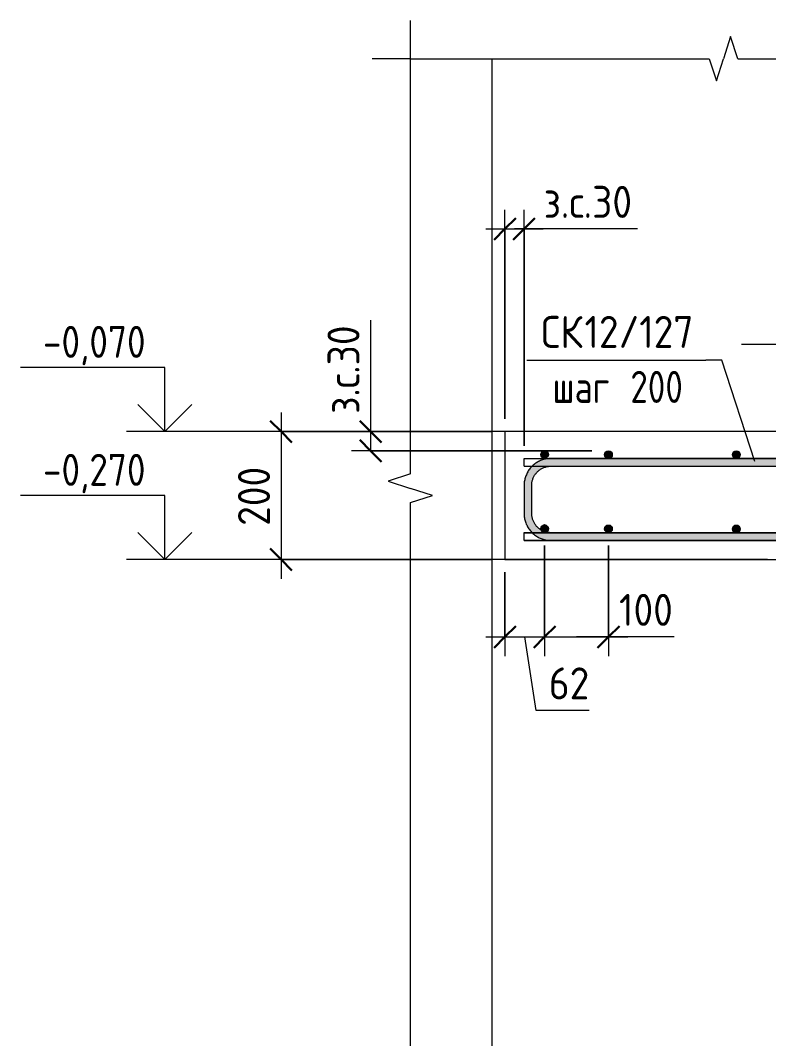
# Model space of a CAD drawing. Header units: millimetres. Extents: x 23200 to 49062, y -2858 to 35213.
# Drawn here: x 29443 to 30613, y -1019 to 573 of the extents above; entities that cross this region are included whole.
import ezdxf

# ---------------------------------------------------------------- set-up
doc = ezdxf.new("R2010")
doc.units = ezdxf.units.MM
for name, color, linetype, lineweight in [('AA_Dim', 7, 'Continuous', 9), ('AA_Dim-20', 7, 'Continuous', 9), ('AA_Linii', 7, 'Continuous', 9), ('AA_Oformlenie', 7, 'Continuous', 9), ('AA_Vinoska', 7, 'Continuous', 9), ('AA_Visotnaya otmetka', 7, 'Continuous', 9), ('AF_Perekritie_Опалубка', 253, 'Continuous', 20), ('KR_Armatura', 7, 'Continuous', 20), ('KR_Armatura_Tonkie', 7, 'Continuous', 20)]:
    doc.layers.add(name, color=color, linetype=linetype, lineweight=lineweight)
doc.styles.add('ISOCPEUR_1', font='isocpeur.ttf', dxfattribs={"width": 0.9, "height": 50})
doc.styles.add('ISOCPEUR_2', font='isocpeur.ttf', dxfattribs={"width": 0.8, "height": 50})
doc.styles.add('ISOCPEUR_3', font='isocpeur.ttf', dxfattribs={"width": 0.85, "height": 50})
doc.dimstyles.new('00_Точн_3_знака__прозр_', dxfattribs={"dimscale": 304.8, "dimtxt": 49.799059, "dimasz": 0.111549, "dimexe": 0.098425, "dimexo": 0.065617, "dimgap": 0.006562, "dimtad": 1, "dimdec": 3, "dimrnd": 0.001, "dimdsep": 46, "dimtxsty": 'ISOCPEUR_1', "dimblk1": 'OBLIQUE', "dimblk2": 'OBLIQUE', "dimsah": 1, "dimcen": 0.09, "dimdle": 0.098425, "dimazin": 0, "dimtfac": 1, "dimtdec": 4, "dimtix": 1, "dimtmove": 0, "dimatfit": 3, "dimfxl": 1, "dimtvp": 1, "dimtolj": 1, "dimtzin": 0, "dimlwd": 18, "dimlwe": 18, "dimarcsym": 2})
doc.dimstyles.new('00_Точн_3_знака__прозр__1', dxfattribs={"dimscale": 304.8, "dimtxt": 49.799059, "dimasz": 0.111549, "dimexe": 0.098425, "dimexo": 0.065617, "dimgap": 0.006562, "dimtad": 1, "dimdec": 3, "dimrnd": 0.001, "dimdsep": 46, "dimtxsty": 'ISOCPEUR_1', "dimblk1": 'OBLIQUE', "dimblk2": 'OBLIQUE', "dimsah": 1, "dimcen": 0.09, "dimdle": 0.098425, "dimazin": 0, "dimtfac": 1, "dimtdec": 4, "dimtix": 1, "dimtmove": 1, "dimatfit": 3, "dimfxl": 1, "dimtvp": 1, "dimtolj": 1, "dimtzin": 0, "dimlwd": 18, "dimlwe": 18, "dimarcsym": 2})
doc.dimstyles.new('05_Округл_1мм__прозр__1', dxfattribs={"dimscale": 304.8, "dimtxt": 49.799059, "dimasz": 0.111549, "dimexe": 0.098425, "dimexo": 0.065617, "dimgap": 0.006562, "dimtad": 1, "dimdec": 0, "dimdsep": 46, "dimtxsty": 'ISOCPEUR_1', "dimblk1": 'OBLIQUE', "dimblk2": 'OBLIQUE', "dimsah": 1, "dimcen": 0.09, "dimdle": 0.098425, "dimazin": 0, "dimtfac": 1, "dimtdec": 4, "dimtix": 1, "dimtmove": 1, "dimatfit": 3, "dimfxl": 1, "dimtvp": 1, "dimtolj": 1, "dimtzin": 0, "dimlwd": 18, "dimlwe": 18, "dimarcsym": 2})

# ---------------------------------------------------------------- blocks, each defined once
blk = doc.blocks.new('350_Стержень П торец СК-СГ _НесАрм_РабПлоск_ - 350_Стержень П торец СК-СГ _НесАрм_РабПлоск_-3878985-Сечение 6')
at = {"layer": 'KR_Armatura_Tonkie'}
for p, q in [((24510.1, -112.1), (23952.1, -112.1)), ((23952.1, -124.1), (24510.1, -124.1)), ((24510.1, -124.1), (24484.1, -139.1)), ((24510.1, -123.9), (24510.1, -112.3)), ((24510.1, -112.3), (24510.1, -123.9)), ((23910.1, -154.1), (23910.1, -198.1)), ((23922.1, -198.1), (23922.1, -154.1)), ((24509.8, -228), (24484.1, -213.1)), ((24510.1, -228.1), (23952.1, -228.1)), ((24510.1, -228.3), (24510.1, -239.9)), ((24510.1, -239.9), (24510.1, -228.3)), ((23952.1, -240.1), (24510.1, -240.1))]:
    blk.add_line(p, q, dxfattribs=at)
at = {"layer": 'KR_Armatura_Tonkie', "flags": 128}
for points in [[(23922.7, -124.1), (23921.9, -124.9), (23920.8, -126.1), (23919.7, -127.4), (23918.6, -128.7), (23917.7, -130), (23916.7, -131.4), (23915.8, -132.9), (23915, -134.3), (23914.3, -135.8), (23913.6, -137.4), (23912.9, -138.9), (23912.3, -140.5), (23911.8, -142.1), (23911.4, -143.7), (23911, -145.3), (23910.7, -147), (23910.4, -148.6), (23910.2, -150.3), (23910.1, -152), (23910.1, -153.7), (23910.1, -154.1)], [(23952.1, -112.1), (23950.4, -112.2), (23948.7, -112.3), (23947, -112.4), (23945.4, -112.7), (23943.7, -113), (23942.1, -113.3), (23940.5, -113.8), (23938.8, -114.3), (23937.3, -114.8), (23935.7, -115.4), (23934.2, -116.1), (23932.7, -116.9), (23931.2, -117.7), (23929.8, -118.5), (23928.3, -119.5), (23927, -120.4), (23925.7, -121.5), (23924.4, -122.6), (23923.1, -123.7), (23922.8, -124)], [(23910.1, -198.1), (23910.1, -199.8), (23910.2, -201.5), (23910.4, -203.2), (23910.6, -204.8), (23910.9, -206.5), (23911.3, -208.1), (23911.7, -209.7), (23912.2, -211.3), (23912.8, -212.9), (23913.4, -214.5), (23914.1, -216), (23914.8, -217.5), (23915.6, -219), (23916.5, -220.4), (23917.4, -221.8), (23918.4, -223.2), (23919.4, -224.5), (23920.5, -225.8), (23921.6, -227.1), (23922.5, -228)], [(23922.8, -228.3), (23924, -229.4), (23925.3, -230.5), (23926.6, -231.5), (23928, -232.5), (23929.4, -233.5), (23930.8, -234.3), (23932.3, -235.2), (23933.8, -235.9), (23935.3, -236.6), (23936.8, -237.3), (23938.4, -237.9), (23940, -238.4), (23941.6, -238.8), (23943.3, -239.2), (23944.9, -239.5), (23946.6, -239.8), (23948.3, -240), (23948.9, -240)], [(23948.9, -240), (23949.9, -240.1), (23951.6, -240.1), (23952.1, -240.1)]]:
    blk.add_lwpolyline(points, dxfattribs=at)
blk = doc.blocks.new('350_Стержень П торец СК-СГ _НесАрм_РабПлоск_ - 350_Стержень П торец СК-СГ _НесАрм_РабПлоск_-V23-Сечение 6')
at = {"layer": 'KR_Armatura_Tonkie'}
for points in [[(23910.1, -154.1), (23922.1, -154.1), (23923.1, -146.4), (23926.4, -138.7), (23930.8, -132.9), (23937.1, -128.1), (23944.3, -125.1), (23952.1, -123.9), (23952.1, -112.1), (23941.2, -113.6), (23931.1, -117.8), (23922.4, -124.4), (23915.7, -133.1), (23911.5, -143.3), (23910.3, -152.5)], [(24510.1, -124.1), (24510.1, -112.1), (23952.1, -112.3), (23952.1, -124.1), (24504.9, -124.1)], [(23914.5, -198.1), (23922.1, -198.1), (23921.9, -154.1), (23910.1, -154.1), (23910.3, -198.1), (23913.1, -198.1)], [(23952.1, -240.1), (23952.1, -228.1), (23944.3, -227.1), (23936.6, -223.8), (23930.8, -219.3), (23926.1, -213.1), (23923.1, -205.9), (23921.9, -198.1), (23910.1, -198.1), (23911.5, -209), (23915.9, -219.4), (23922.8, -228.1), (23931.1, -234.5), (23941.2, -238.7), (23951.1, -240)], [(24510.1, -240.1), (24510.1, -228.1), (23952.1, -228.3), (23952.1, -240.1), (24504.9, -240.1)]]:
    blk.add_hatch(color=256, dxfattribs=at).paths.add_polyline_path(points)
for p, q in [((24510.1, -112.1), (23952.1, -112.1)), ((23952.1, -124.1), (24510.1, -124.1)), ((24510.1, -124.1), (24484.1, -139.1)), ((24510.1, -112.1), (24510.1, -123.9)), ((24510.1, -123.9), (24510.1, -112.3)), ((24510.1, -123.9), (24510.1, -124.1)), ((23910.1, -154.1), (23910.1, -198.1)), ((23922.1, -198.1), (23922.1, -154.1)), ((24509.8, -228), (24484.1, -213.1)), ((24510.1, -228.1), (23952.1, -228.1)), ((24510.1, -228.1), (24510.1, -239.9)), ((24510.1, -239.9), (24510.1, -228.3)), ((23952.1, -240.1), (24510.1, -240.1)), ((24510.1, -239.9), (24510.1, -240.1))]:
    blk.add_line(p, q, dxfattribs=at)
at = {"layer": 'KR_Armatura_Tonkie', "flags": 128}
for points in [[(23922.7, -124.1), (23921.9, -124.9), (23920.8, -126.1), (23919.7, -127.4), (23918.6, -128.7), (23917.7, -130), (23916.7, -131.4), (23915.8, -132.9), (23915, -134.3), (23914.3, -135.8), (23913.6, -137.4), (23912.9, -138.9), (23912.3, -140.5), (23911.8, -142.1), (23911.4, -143.7), (23911, -145.3), (23910.7, -147), (23910.4, -148.6), (23910.2, -150.3), (23910.1, -152), (23910.1, -153.7), (23910.1, -154.1)], [(23922.1, -154.1), (23922.1, -152.9), (23922.2, -151.7), (23922.3, -150.5), (23922.4, -149.3), (23922.7, -148.2), (23922.9, -147), (23923.2, -145.8), (23923.6, -144.7), (23924, -143.6), (23924.4, -142.4), (23924.9, -141.3), (23925.5, -140.3), (23926, -139.2), (23926.6, -138.2), (23927.3, -137.2), (23928, -136.2), (23928.7, -135.3), (23929.5, -134.3), (23930.3, -133.5), (23931.2, -132.6), (23932, -131.8), (23932.9, -131), (23933.9, -130.3), (23934.9, -129.6), (23935.9, -128.9), (23936.9, -128.3), (23937.9, -127.7), (23939, -127.1), (23940.1, -126.6), (23941.2, -126.2), (23942.3, -125.8), (23943.5, -125.4), (23944.6, -125.1), (23945.8, -124.8), (23947, -124.6), (23948.1, -124.4), (23949.3, -124.3), (23950.5, -124.2), (23951.7, -124.1), (23952.1, -124.1)], [(23952.1, -112.1), (23950.4, -112.2), (23948.7, -112.3), (23947, -112.4), (23945.4, -112.7), (23943.7, -113), (23942.1, -113.3), (23940.5, -113.8), (23938.8, -114.3), (23937.3, -114.8), (23935.7, -115.4), (23934.2, -116.1), (23932.7, -116.9), (23931.2, -117.7), (23929.8, -118.5), (23928.3, -119.5), (23927, -120.4), (23925.7, -121.5), (23924.4, -122.6), (23923.1, -123.7), (23922.8, -124)], [(23910.1, -198.1), (23910.1, -199.8), (23910.2, -201.5), (23910.4, -203.2), (23910.6, -204.8), (23910.9, -206.5), (23911.3, -208.1), (23911.7, -209.7), (23912.2, -211.3), (23912.8, -212.9), (23913.4, -214.5), (23914.1, -216), (23914.8, -217.5), (23915.6, -219), (23916.5, -220.4), (23917.4, -221.8), (23918.4, -223.2), (23919.4, -224.5), (23920.5, -225.8), (23921.6, -227.1), (23922.5, -228)], [(23949.3, -228), (23948.5, -227.9), (23947.3, -227.7), (23946.1, -227.5), (23944.9, -227.3), (23943.8, -227), (23942.6, -226.6), (23941.5, -226.2), (23940.4, -225.8), (23939.3, -225.3), (23938.2, -224.7), (23937.2, -224.2), (23936.1, -223.5), (23935.1, -222.9), (23934.1, -222.2), (23933.2, -221.5), (23932.3, -220.7), (23931.4, -219.9), (23930.5, -219), (23929.7, -218.2), (23928.9, -217.2), (23928.2, -216.3), (23927.5, -215.3), (23926.8, -214.3), (23926.2, -213.3), (23925.6, -212.3), (23925.1, -211.2), (23924.6, -210.1), (23924.1, -209), (23923.7, -207.9), (23923.3, -206.7), (23923, -205.6), (23922.7, -204.4), (23922.5, -203.2), (23922.3, -202), (23922.2, -200.8), (23922.1, -199.7), (23922.1, -198.5), (23922.1, -198.1)], [(23922.8, -228.3), (23924, -229.4), (23925.3, -230.5), (23926.6, -231.5), (23928, -232.5), (23929.4, -233.5), (23930.8, -234.3), (23932.3, -235.2), (23933.8, -235.9), (23935.3, -236.6), (23936.8, -237.3), (23938.4, -237.9), (23940, -238.4), (23941.6, -238.8), (23943.3, -239.2), (23944.9, -239.5), (23946.6, -239.8), (23948.3, -240), (23948.9, -240)], [(23952.1, -228.1), (23950.9, -228.1), (23949.7, -228), (23949.3, -228)], [(23948.9, -240), (23949.9, -240.1), (23951.6, -240.1), (23952.1, -240.1)]]:
    blk.add_lwpolyline(points, dxfattribs=at)
blk = doc.blocks.new('011_Прямоугольник обрыва _ЭлУзла_ - 011_Прямоугольник обрыва _ЭлУзла_-3887165-Сечение 6')
at = {"layer": 'AA_Oformlenie'}
for p, q in [((23732.4, -136.2), (23732.4, 513)), ((23732.4, 513), (24199.8, 513)), ((24244.3, 513), (25178.6, 513)), ((23732.4, -1479.7), (23732.4, -180.7))]:
    blk.add_line(p, q, dxfattribs=at)
blk = doc.blocks.new('DIMBLOCK69-Сечение 6')
at = {"layer": 'AA_Dim-20', "lineweight": 18}
for p, q in [((29990.5, 104.3), (29990.5, -62.2)), ((29990.5, -40), (29990.5, -100.1)), ((29990.5, -62.2), (29990.5, -85.1)), ((30180.7, -70), (29960.5, -70)), ((29990.5, -70), (30180.7, -70)), ((30336.7, -100.1), (29960.5, -100.1)), ((29990.5, -100.1), (30336.7, -100.1))]:
    blk.add_line(p, q, dxfattribs=at)
at = {"layer": 'AA_Dim-20', "lineweight": 30}
for p, q in [((29990.5, -70), (29973.5, -53)), ((29990.5, -70), (30007.5, -87)), ((29990.5, -100.1), (29973.5, -83.1)), ((29990.5, -100.1), (30007.5, -117.1))]:
    blk.add_line(p, q, dxfattribs=at)
at = {"layer": 'AA_Dim-20', "color": 0, "lineweight": 18, "insert": (29923.2, -42.2), "char_height": 50, "width": 175.829, "attachment_point": 1, "rotation": 90, "line_spacing_factor": 1.149209, "style": 'ISOCPEUR_1'}
blk.add_mtext('з.с.30', dxfattribs=at)
blk = doc.blocks.new('_Oblique')
at = {"color": 0, "linetype": 'ByBlock', "lineweight": -2}
blk.add_line((-0.5, -0.5), (0.5, 0.5), dxfattribs=at)
blk = doc.blocks.new('DIMBLOCK70-Сечение 6')
at = {"layer": 'AA_Dim-20', "lineweight": 18}
for p, q in [((29850.5, -40), (29850.5, -300)), ((30180.7, -70), (29820.5, -70)), ((29850.5, -70), (30180.7, -70)), ((30180.7, -270), (29820.5, -270)), ((29850.5, -270), (30180.7, -270))]:
    blk.add_line(p, q, dxfattribs=at)
at = {"layer": 'AA_Dim-20', "lineweight": 30}
for p, q in [((29850.5, -70), (29833.5, -53)), ((29850.5, -70), (29867.5, -87)), ((29850.5, -270), (29833.5, -253)), ((29850.5, -270), (29867.5, -287))]:
    blk.add_line(p, q, dxfattribs=at)
at = {"layer": 'AA_Dim-20', "color": 0, "lineweight": 18, "insert": (29783.2, -217.4), "char_height": 50, "width": 113.772, "attachment_point": 1, "rotation": 90, "line_spacing_factor": 1.149209, "style": 'ISOCPEUR_1'}
blk.add_mtext('200', dxfattribs=at)
blk = doc.blocks.new('042_М_Арматуры - Диам длина поз _ Шаг-2260295-Сечение 6')
at = {"layer": 'AA_Vinoska'}
blk.add_line((24200.9, -1598.3), (24480.9, -1598.3), dxfattribs=at)
blk = doc.blocks.new('DIMBLOCK80-Сечение 6')
at = {"layer": 'AA_Dim-20', "lineweight": 18}
for p, q in [((30262.7, -248), (30262.7, -421)), ((30262.7, -391), (30262.7, -248)), ((30200.7, -290), (30200.7, -421)), ((30200.7, -391), (30200.7, -290)), ((30170.7, -391), (30262.7, -391)), ((30249.3, -506), (30231.7, -391)), ((30332.6, -506), (30249.3, -506))]:
    blk.add_line(p, q, dxfattribs=at)
at = {"layer": 'AA_Dim-20', "lineweight": 30}
for p, q in [((30200.7, -391), (30217.7, -374)), ((30262.7, -391), (30279.7, -374)), ((30200.7, -391), (30183.7, -408)), ((30262.7, -391), (30245.7, -408))]:
    blk.add_line(p, q, dxfattribs=at)
at = {"layer": 'AA_Dim-20', "color": 0, "lineweight": 18, "insert": (30269.3, -438.7), "char_height": 50, "width": 75.848, "attachment_point": 1, "line_spacing_factor": 1.149209, "style": 'ISOCPEUR_1'}
blk.add_mtext('62', dxfattribs=at)
blk = doc.blocks.new('DIMBLOCK81-Сечение 6')
at = {"layer": 'AA_Dim-20', "lineweight": 18}
for p, q in [((30262.7, -248), (30262.7, -421)), ((30262.7, -391), (30262.7, -248)), ((30362.7, -248.1), (30362.7, -421)), ((30362.7, -391), (30362.7, -248.1)), ((30262.7, -391), (30392.7, -391)), ((30359.2, -391), (30312.7, -391)), ((30465.4, -391), (30359.2, -391))]:
    blk.add_line(p, q, dxfattribs=at)
at = {"layer": 'AA_Dim-20', "lineweight": 30}
for p, q in [((30262.7, -391), (30279.7, -374)), ((30362.7, -391), (30379.7, -374)), ((30262.7, -391), (30245.7, -408)), ((30362.7, -391), (30345.7, -408))]:
    blk.add_line(p, q, dxfattribs=at)
at = {"layer": 'AA_Dim-20', "color": 0, "lineweight": 18, "insert": (30379.2, -323.7), "char_height": 50, "width": 103.429, "attachment_point": 1, "line_spacing_factor": 1.149209, "style": 'ISOCPEUR_1'}
blk.add_mtext('100', dxfattribs=at)
blk = doc.blocks.new('Высотные отметки - Стрелка вверх-400292-Сечение 6')
at = {"layer": 'AA_Vinoska'}
for p, q in [((23348.2, -1600), (23122.2, -1600)), ((23348.2, -1700), (23348.2, -1600)), ((23348.2, -1700), (23305.7, -1657.6)), ((23348.2, -1700), (23390.6, -1657.6)), ((23408.2, -1700), (23288.2, -1700))]:
    blk.add_line(p, q, dxfattribs=at)
blk = doc.blocks.new('DIMBLOCK87-Сечение 6')
at = {"layer": 'AA_Dim-20', "lineweight": 18}
for p, q in [((30200.7, -50), (30200.7, 276.9)), ((30230.7, -92), (30230.7, 276.9)), ((30170.7, 246.9), (30260.7, 246.9)), ((30200.7, 246.9), (30200.7, -50)), ((30241.3, 246.9), (30215.7, 246.9)), ((30230.7, 246.9), (30230.7, -92)), ((30407.9, 246.9), (30241.3, 246.9))]:
    blk.add_line(p, q, dxfattribs=at)
at = {"layer": 'AA_Dim-20', "lineweight": 30}
for p, q in [((30200.7, 246.9), (30217.7, 263.9)), ((30230.7, 246.9), (30247.7, 263.9)), ((30200.7, 246.9), (30183.7, 229.9)), ((30230.7, 246.9), (30213.7, 229.9))]:
    blk.add_line(p, q, dxfattribs=at)
at = {"layer": 'AA_Dim-20', "color": 0, "lineweight": 18, "insert": (30261.3, 314.2), "char_height": 50, "width": 175.829, "attachment_point": 1, "line_spacing_factor": 1.149209, "style": 'ISOCPEUR_1'}
blk.add_mtext('з.с.30', dxfattribs=at)
blk = doc.blocks.new('042_М_Арматуры - Диам длина поз _ Комментарий-2260297-Сечение 6')
at = {"layer": 'AA_Vinoska'}
blk.add_line((24873.4, -1598.3), (25153.4, -1598.3), dxfattribs=at)

msp = doc.modelspace()

# ---------------------------------------------------------------- hatches: boundary and pattern name
at = {"layer": 'KR_Armatura'}
h = msp.add_hatch(color=256, dxfattribs=at)
edge = h.paths.add_edge_path()
edge.add_arc((30262.6573, -105.894), 6, 0, 360)
for points in [[(30262.6573, -111.894), (30267.8535, -108.894), (30267.8535, -102.894), (30262.6573, -99.894), (30257.4612, -102.894), (30257.4612, -108.894), (30260.7766, -110.8081)], [(30365.6573, -111.3238), (30368.6573, -106.1276), (30365.6573, -100.9315), (30359.6573, -100.9315), (30356.6573, -106.1276), (30359.6573, -111.3238), (30360.4262, -111.3238)], [(30559.7255, -111.3238), (30565.6573, -111.3238), (30568.6573, -106.1276), (30565.6573, -100.9315), (30559.6573, -100.9315), (30556.6573, -106.1276), (30559.6573, -111.3238)], [(30262.6573, -227.9996), (30267.8535, -224.9996), (30267.8535, -218.9996), (30262.6573, -215.9996), (30257.4612, -218.9996), (30257.4612, -224.9996), (30260.7766, -226.9138)], [(30360.4262, -227.3238), (30365.6573, -227.3238), (30368.6573, -222.1276), (30365.6573, -216.9315), (30359.6573, -216.9315), (30356.6573, -222.1276), (30359.6573, -227.3238)], [(30559.7255, -227.3238), (30565.6573, -227.3238), (30568.6573, -222.1276), (30565.6573, -216.9315), (30559.6573, -216.9315), (30556.6573, -222.1276), (30559.6573, -227.3238)]]:
    msp.add_hatch(color=256, dxfattribs=at).paths.add_polyline_path(points)
h = msp.add_hatch(color=256, dxfattribs=at)
edge = h.paths.add_edge_path()
edge.add_arc((30362.6573, -106.1276), 6, 0, 360)
h = msp.add_hatch(color=256, dxfattribs=at)
edge = h.paths.add_edge_path()
edge.add_arc((30562.6573, -106.1276), 6, 0, 360)
h = msp.add_hatch(color=256, dxfattribs=at)
edge = h.paths.add_edge_path()
edge.add_arc((30262.6573, -221.9996), 6, 0, 360)
h = msp.add_hatch(color=256, dxfattribs=at)
edge = h.paths.add_edge_path()
edge.add_arc((30362.6573, -222.1276), 6, 0, 360)
h = msp.add_hatch(color=256, dxfattribs=at)
edge = h.paths.add_edge_path()
edge.add_arc((30562.6573, -222.1276), 6, 0, 360)

# ---------------------------------------------------------------- linework, layer by layer
at = {"layer": 'AA_Linii'}
msp.add_line((30180.6569, -2300.1276), (30180.6569, 513.0284), dxfattribs=at)
at = {"layer": 'AA_Vinoska'}
for p, q in [((30052.9535, 513.0284), (30052.9535, 573.0284)), ((30553.6413, 547.6884), (30542.3796, 513.0284)), ((30564.903, 513.0284), (30553.6413, 547.6884)), ((30052.9535, 513.0284), (29992.9535, 513.0284)), ((30520.3796, 513.0284), (30531.3796, 478.3873)), ((30531.3796, 478.3873), (30542.3796, 513.0284)), ((30540.0381, 41.7814), (30515.0442, 41.7814)), ((30591.5879, -116.502), (30540.0381, 41.7814)), ((30052.9535, -136.1952), (30018.2934, -147.4569)), ((30018.2934, -147.4569), (30052.9535, -158.7187)), ((30087.5945, -169.7187), (30052.9535, -158.7187)), ((30052.9535, -180.7187), (30087.5945, -169.7187))]:
    msp.add_line(p, q, dxfattribs=at)
at = {"layer": 'AA_Visotnaya otmetka'}
for p, q in [((30321.737, -69.9996), (29668.7522, -69.9996)), ((30321.737, -69.9996), (30321.737, -69.9996)), ((30611.3453, -270.1276), (29668.7522, -270.1276)), ((30611.3453, -270.1276), (30611.3453, -270.1276))]:
    msp.add_line(p, q, dxfattribs=at)
at = {"layer": 'AF_Perekritie_Опалубка'}
for p, q in [((31572.6569, -69.9996), (30200.6569, -69.9996)), ((30200.6569, -69.9996), (30200.6569, -269.9996)), ((30200.6569, -269.9996), (31590.6579, -269.9996))]:
    msp.add_line(p, q, dxfattribs=at)
at = {"layer": 'KR_Armatura'}
for p, q in [((30262.6573, -99.894), (30257.4612, -102.894)), ((30257.4612, -102.894), (30257.4612, -108.894)), ((30257.4612, -108.894), (30260.7766, -110.8081)), ((30260.7766, -110.8081), (30262.6573, -111.894)), ((30267.8535, -102.894), (30262.6573, -99.894)), ((30262.6573, -111.894), (30267.8535, -108.894)), ((30267.8535, -108.894), (30267.8535, -102.894)), ((30359.6573, -100.9315), (30356.6573, -106.1276)), ((30356.6573, -106.1276), (30359.6573, -111.3238)), ((30365.6573, -100.9315), (30359.6573, -100.9315)), ((30359.6573, -111.3238), (30360.4262, -111.3238)), ((30360.4262, -111.3238), (30365.6573, -111.3238)), ((30368.6573, -106.1276), (30365.6573, -100.9315)), ((30365.6573, -111.3238), (30368.6573, -106.1276)), ((30559.6573, -100.9315), (30556.6573, -106.1276)), ((30556.6573, -106.1276), (30559.6573, -111.3238)), ((30565.6573, -100.9315), (30559.6573, -100.9315)), ((30559.6573, -111.3238), (30559.7255, -111.3238)), ((30559.7255, -111.3238), (30565.6573, -111.3238)), ((30568.6573, -106.1276), (30565.6573, -100.9315)), ((30565.6573, -111.3238), (30568.6573, -106.1276)), ((30262.6573, -215.9996), (30257.4612, -218.9996)), ((30257.4612, -218.9996), (30257.4612, -224.9996)), ((30267.8535, -218.9996), (30262.6573, -215.9996)), ((30267.8535, -224.9996), (30267.8535, -218.9996)), ((30359.6573, -216.9315), (30356.6573, -222.1276)), ((30356.6573, -222.1276), (30359.6573, -227.3238)), ((30365.6573, -216.9315), (30359.6573, -216.9315)), ((30368.6573, -222.1276), (30365.6573, -216.9315)), ((30365.6573, -227.3238), (30368.6573, -222.1276)), ((30559.6573, -216.9315), (30556.6573, -222.1276)), ((30556.6573, -222.1276), (30559.6573, -227.3238)), ((30565.6573, -216.9315), (30559.6573, -216.9315)), ((30568.6573, -222.1276), (30565.6573, -216.9315)), ((30565.6573, -227.3238), (30568.6573, -222.1276)), ((30257.4612, -224.9996), (30260.7766, -226.9138)), ((30260.7766, -226.9138), (30262.6573, -227.9996)), ((30262.6573, -227.9996), (30267.8535, -224.9996)), ((30359.6573, -227.3238), (30360.4262, -227.3238)), ((30360.4262, -227.3238), (30365.6573, -227.3238)), ((30559.6573, -227.3238), (30559.7255, -227.3238)), ((30559.7255, -227.3238), (30565.6573, -227.3238))]:
    msp.add_line(p, q, dxfattribs=at)
for centre in [(30262.6573, -105.894), (30362.6573, -106.1276), (30562.6573, -106.1276), (30262.6573, -221.9996), (30362.6573, -222.1276), (30562.6573, -222.1276)]:
    msp.add_circle(centre, 6, dxfattribs=at)
at = {"layer": 'KR_Armatura_Tonkie'}
for p, q in [((30230.6573, -111.9996), (31572.6569, -111.9996)), ((30230.6573, -123.9996), (30230.6573, -111.9996)), ((30230.6573, -111.9996), (31760.6573, -111.9996)), ((30230.6573, -123.9996), (30230.6573, -111.9996)), ((30230.6573, -112.1276), (31572.6569, -112.1276)), ((30230.6573, -124.1276), (30230.6573, -112.1276)), ((30230.6573, -123.9996), (31572.6569, -123.9996)), ((30230.6573, -123.9996), (31760.6573, -123.9996)), ((30230.6573, -124.1276), (31572.6569, -124.1276)), ((30230.6573, -227.9996), (31582.0657, -227.9996)), ((30230.6573, -239.9996), (30230.6573, -227.9996)), ((30230.6573, -227.9996), (31760.6573, -227.9996)), ((30230.6573, -239.9996), (30230.6573, -227.9996)), ((30230.6573, -228.1276), (31582.1639, -228.1276)), ((30230.6573, -240.1276), (30230.6573, -228.1276)), ((30230.6573, -239.9996), (31760.6573, -239.9996)), ((30230.6573, -239.9996), (31760.6573, -239.9996)), ((30230.6573, -240.1276), (31760.6573, -240.1276))]:
    msp.add_line(p, q, dxfattribs=at)

# ---------------------------------------------------------------- block references
at = {"layer": 'AA_Oformlenie'}
msp.add_blockref('011_Прямоугольник обрыва _ЭлУзла_ - 011_Прямоугольник обрыва _ЭлУзла_-3887165-Сечение 6', (6320.5957, 0), dxfattribs=at)
at = {"layer": 'AA_Vinoska'}
for name, p in [('042_М_Арматуры - Диам длина поз _ Комментарий-2260297-Сечение 6', (5697.579, 1664.8353)), ('042_М_Арматуры - Диам длина поз _ Шаг-2260295-Сечение 6', (6034.0996, 1640.0373))]:
    msp.add_blockref(name, p, dxfattribs=at)
at = {"layer": 'AA_Visotnaya otmetka'}
for p in [(6320.5957, 1630.0004), (6320.5957, 1429.8724)]:
    msp.add_blockref('Высотные отметки - Стрелка вверх-400292-Сечение 6', p, dxfattribs=at)
at = {"layer": 'KR_Armatura_Tonkie'}
for name in ['350_Стержень П торец СК-СГ _НесАрм_РабПлоск_ - 350_Стержень П торец СК-СГ _НесАрм_РабПлоск_-3878985-Сечение 6', '350_Стержень П торец СК-СГ _НесАрм_РабПлоск_ - 350_Стержень П торец СК-СГ _НесАрм_РабПлоск_-V23-Сечение 6']:
    msp.add_blockref(name, (6320.5957, 0), dxfattribs=at)

# ---------------------------------------------------------------- texts
at = {"layer": 'AA_Vinoska', "char_height": 50, "attachment_point": 1}
for s, insert, width, style in [('СК', (30257.337, 110.8635), 82.253137, 'ISOCPEUR_1'), ('12/127', (30325.2026, 110.8635), 210.683475, 'ISOCPEUR_1'), (' 200', (30371.3853, 24.8824), 133.4008, 'ISOCPEUR_2'), ('шаг', (30275.077, 24.8824), 116.7257, 'ISOCPEUR_2')]:
    msp.add_mtext(s, dxfattribs=dict(at, insert=insert, width=width, style=style))
at = {"layer": 'AA_Visotnaya otmetka', "char_height": 50, "width": 193.606012, "attachment_point": 1, "line_spacing_factor": 1.149209, "style": 'ISOCPEUR_3'}
for s, insert in [('-0,070', (29478.083, 95.3231)), ('-0,270', (29478.083, -104.8049))]:
    msp.add_mtext(s, dxfattribs=dict(at, insert=insert))

# ---------------------------------------------------------------- dimensions: what is measured, and where the dimension line sits
at = {"layer": 'AA_Dim', "lineweight": 18}
for base, p1, p2, override, picture, middle in [((30230.6573, 246.8924), (30200.6569, -69.9996), (30230.6573, -111.9996), {"dimpost": 'з.с.<>', "dimfxl": 51.61422}, 'DIMBLOCK87-Сечение 6', (30349.2498, 280.8819)), ((30262.6573, -391.0474), (30200.6569, -269.9996), (30262.6573, -227.9996), {"dimpost": '<>', "dimfxl": 74.886964}, 'DIMBLOCK80-Сечение 6', (30307.2675, -472.0409)), ((30362.6573, -391.0474), (30262.6573, -227.9996), (30362.6573, -228.1276), {"dimpost": '<>', "dimfxl": 100.000082}, 'DIMBLOCK81-Сечение 6', (30430.8884, -357.0579))]:
    dim = msp.add_linear_dim(base=base, p1=p1, p2=p2, dimstyle='00_Точн_3_знака__прозр__1', override=override, dxfattribs=at)
    dim.commit()
    dim.dimension.update_dxf_attribs({"geometry": picture, "text_midpoint": middle, "dimtype": 160})
dim = msp.add_linear_dim(base=(29990.5215, -100.1276), p1=(30200.6569, -69.9996), p2=(30356.6573, -100.1276), angle=90, dimstyle='05_Округл_1мм__прозр__1', override={"dimpost": 'з.с.<>', "dimfxl": 158.883104}, dxfattribs=at)
dim.commit()
dim.dimension.update_dxf_attribs({"geometry": 'DIMBLOCK69-Сечение 6', "text_midpoint": (29956.532, 45.7358), "dimtype": 160, "text_rotation": 90})
dim = msp.add_linear_dim(base=(29850.5215, -269.9996), p1=(30200.6569, -69.9996), p2=(30200.6569, -269.9996), angle=90, dimstyle='00_Точн_3_знака__прозр_', override={"dimpost": '<>', "dimfxl": 200}, dxfattribs=at)
dim.commit()
dim.dimension.update_dxf_attribs({"geometry": 'DIMBLOCK70-Сечение 6', "text_midpoint": (29823.5215, -169.9996)})

doc.saveas('drawing.dxf')
